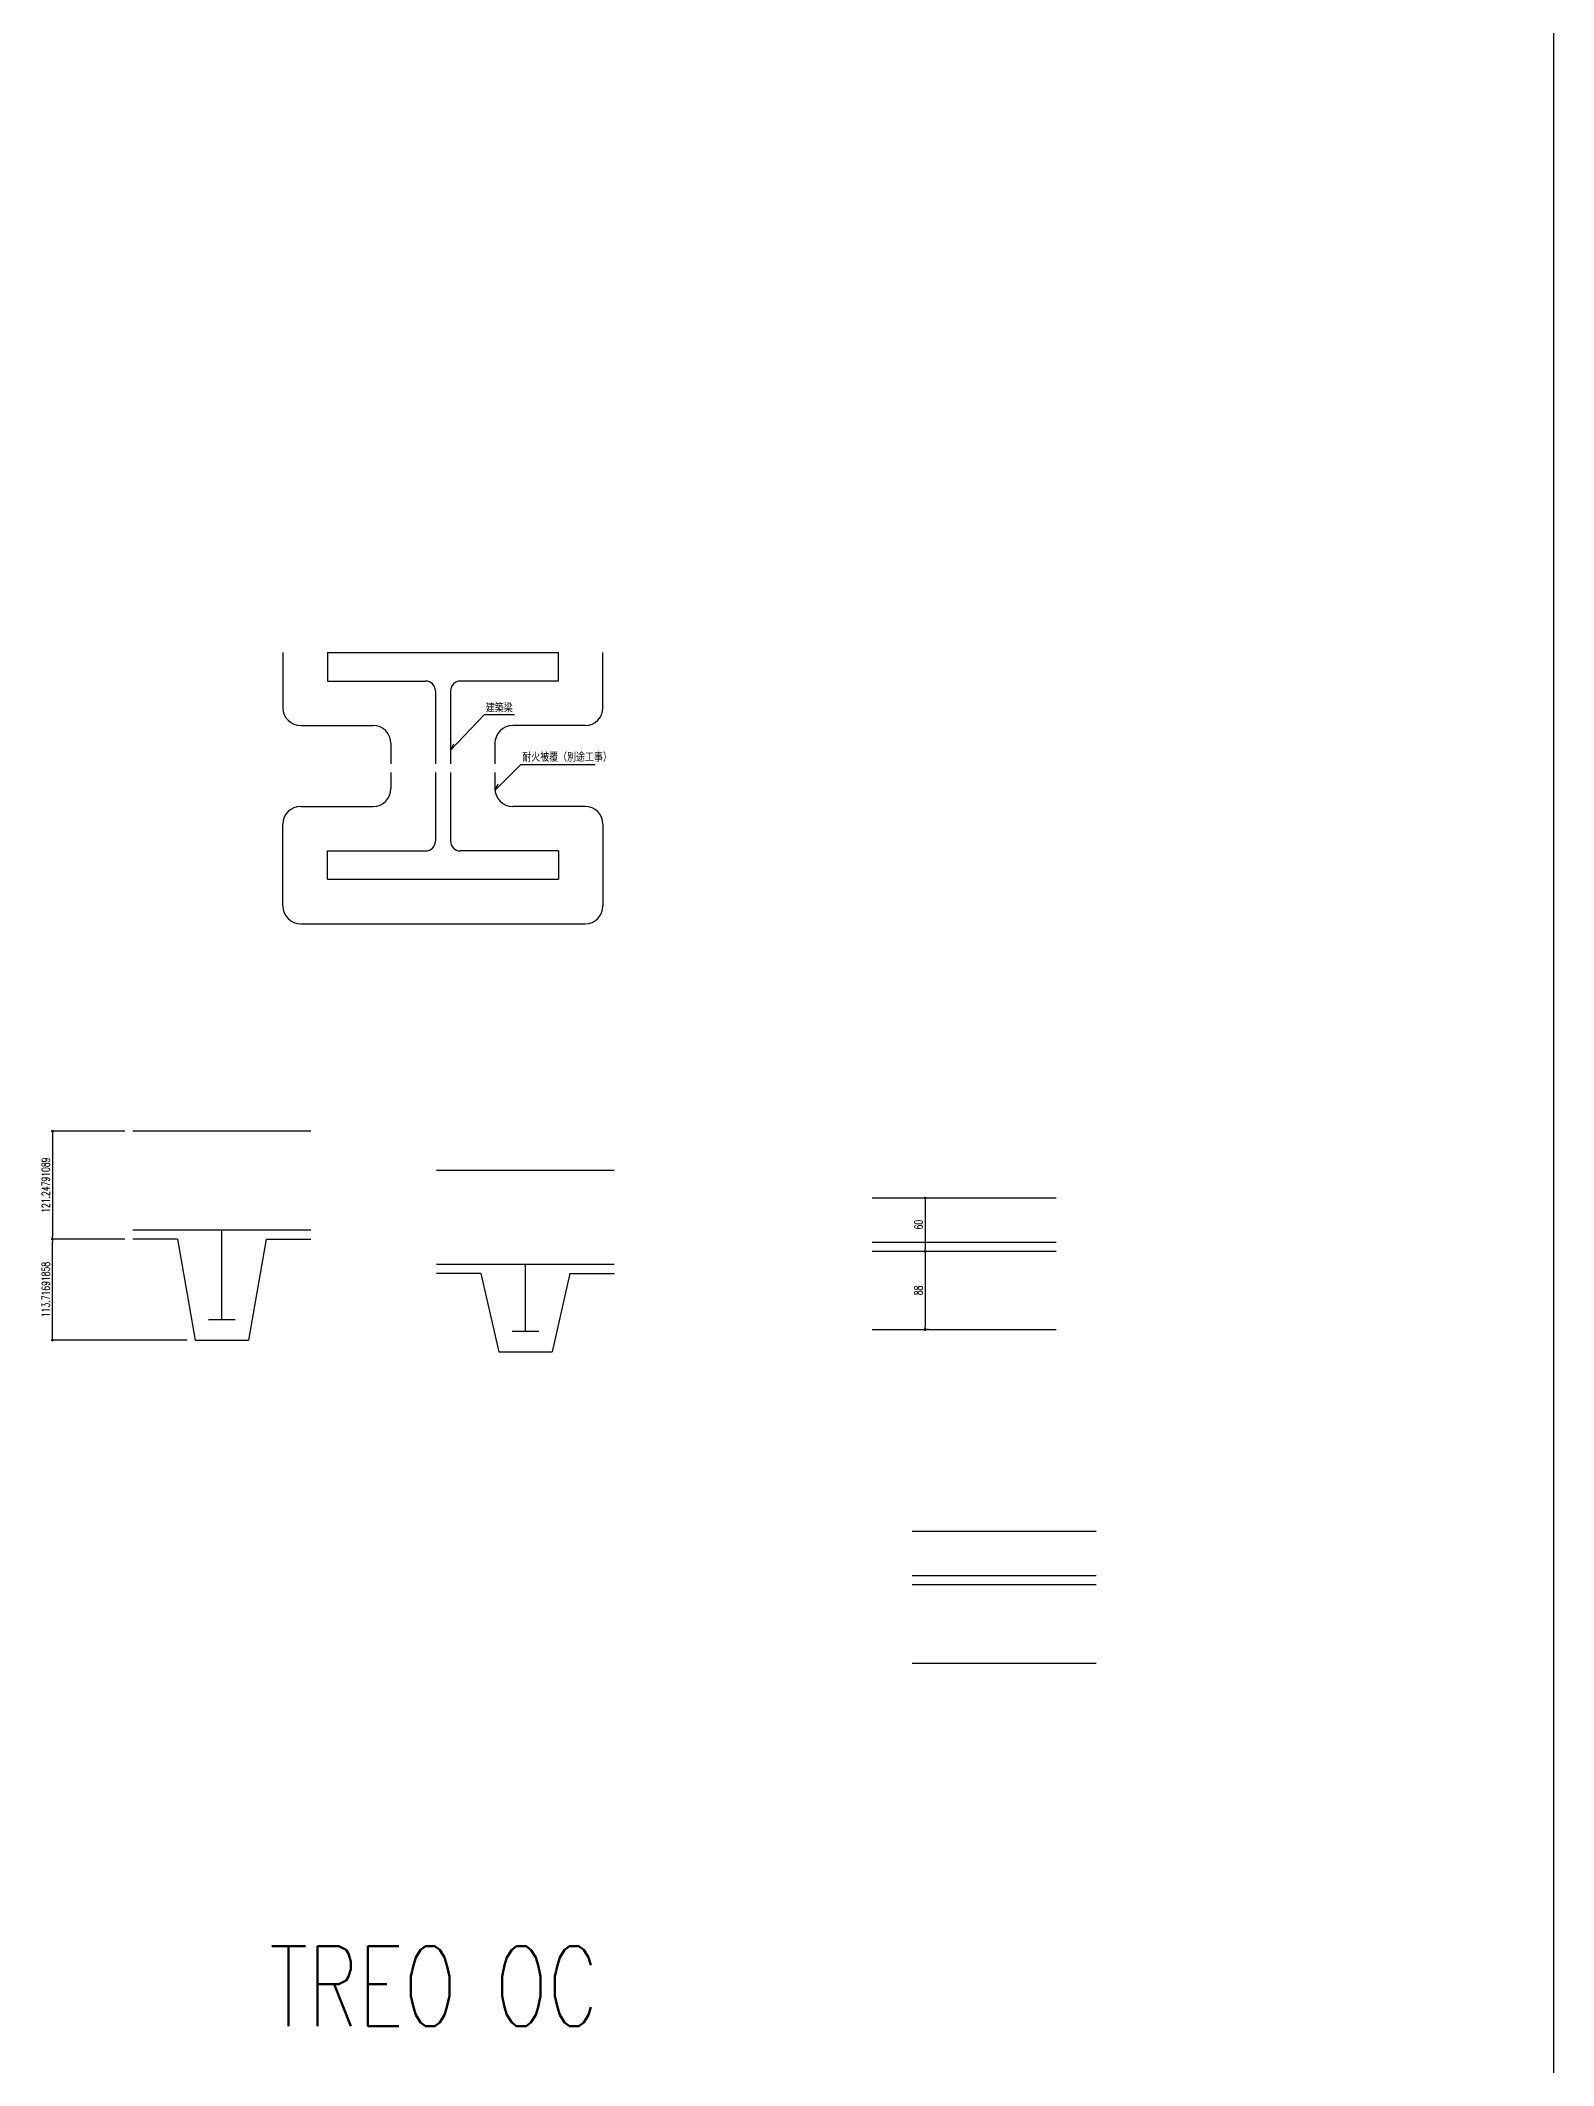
# Model space of a CAD drawing. Extents: x 21 to 47673, y 9 to 26406.
# Drawn here: x 26104 to 27806, y 15398 to 17676 of the extents above; entities that cross this region are included whole.
import ezdxf

# ---------------------------------------------------------------- set-up
doc = ezdxf.new("R2010")
doc.units = 0
doc.header["$LTSCALE"] = 10
doc.header["$PDMODE"] = 35
doc.header["$PDSIZE"] = 5
for name, color, linetype in [('_P18_製品寸法', 9, 'Continuous'), ('_別途', 6, 'Continuous'), ('_図面枠', 7, 'Continuous'), ('_文字', 3, 'Continuous'), ('_製品寸法', 9, 'Continuous')]:
    doc.layers.add(name, color=color, linetype=linetype)
doc.styles.add('OKAMURA', font='simplex8.shx', dxfattribs={"width": 0.7, "bigfont": 'BIGFONT.shx'})
doc.dimstyles.new('OKAMURA-003', dxfattribs={"dimscale": 3, "dimtxt": 3, "dimasz": 1, "dimexe": 0, "dimexo": 3, "dimgap": 1, "dimtad": 1, "dimdec": 3, "dimdsep": 46, "dimtxsty": 'OKAMURA', "dimblk1": 'DOT', "dimblk2": 'DOT', "dimsah": 1, "dimcen": 0, "dimclrd": 9, "dimclre": 9, "dimclrt": 3, "dimadec": 0, "dimazin": 0, "dimtfac": 1, "dimtdec": 3, "dimtix": 1, "dimtmove": 2, "dimatfit": 3, "dimldrblk": 'NONE', "dimfxl": 0, "dimtolj": 1, "dimarcsym": 0})
doc.dimstyles.new('OKAMURA-050', dxfattribs={"dimscale": 50, "dimtxt": 3, "dimasz": 1, "dimexe": 0, "dimexo": 3, "dimgap": 1, "dimtad": 1, "dimdec": 8, "dimdsep": 46, "dimtxsty": 'OKAMURA', "dimblk1": 'DOT', "dimblk2": 'DOT', "dimsah": 1, "dimcen": 0, "dimclrt": 3, "dimadec": 0, "dimazin": 0, "dimtfac": 1, "dimtdec": 8, "dimtix": 1, "dimtmove": 2, "dimatfit": 3, "dimfxl": 1, "dimtolj": 1, "dimarcsym": 0})

# ---------------------------------------------------------------- blocks, each defined once
blk = doc.blocks.new('*U1036')
at = {"layer": '_別途'}
for p, q in [((-180, 0), (-180, -62)), ((-130, 0), (-130, -32)), ((-130, 0), (130, 0)), ((130, -32), (130, 0)), ((180, -62), (180, 0)), ((-130, -32), (-19.5, -32)), ((-8.5, -43), (-8.5, -125)), ((8.5, -43), (8.5, -125)), ((130, -32), (19.5, -32)), ((-160, -82), (-78.5, -82)), ((160, -82), (78.5, -82)), ((-58.5, -102), (-58.5, -125)), ((58.5, -102), (58.5, -125)), ((-58.5, -135), (-58.5, -153)), ((-8.5, -135), (-8.5, -212)), ((8.5, -135), (8.5, -212)), ((58.5, -135), (58.5, -153)), ((-160, -173), (-78.5, -173)), ((160, -173), (78.5, -173)), ((-180, -285), (-180, -193)), ((180, -193), (180, -285)), ((-130, -223), (-19.5, -223)), ((-130, -255), (-130, -223)), ((130, -223), (19.5, -223)), ((130, -223), (130, -255)), ((-130, -255), (130, -255)), ((-160, -305), (160, -305))]:
    blk.add_line(p, q, dxfattribs=at)
for centre, radius, start, end in [((-19.5, -43), 11, 0, 90), ((19.5, -43), 11, 90, 180), ((-160, -62), 20, 180, 270), ((160, -62), 20, 270, 0), ((-78.5, -102), 20, 0, 90), ((78.5, -102), 20, 90, 180), ((-78.5, -153), 20, 270, 0), ((78.5, -153), 20, 180, 270), ((-160, -193), 20, 90, 180), ((160, -193), 20, 0, 90), ((-19.5, -212), 11, 270, 0), ((19.5, -212), 11, 180, 270), ((-160, -285), 20, 180, 270), ((160, -285), 20, 270, 0)]:
    blk.add_arc(centre, radius, start, end, dxfattribs=at)
at = {"layer": '_文字', "color": 9}
for points in [[(11.7, -102.9), (8.5, -109.8), (46.8, -69.6), (80.4, -69.6)], [(61.7, -148.1), (58.5, -155), (87.7, -125.8), (171.3, -125.8)]]:
    blk.add_lwpolyline(points, dxfattribs=at)
at = {"layer": '_文字', "style": 'OKAMURA', "width": 0.8}
for s, p in [('建築梁', (48.3, -67.1)), ('耐火被覆（別途工事）', (89.2, -122.5))]:
    blk.add_text(s, height=9, dxfattribs=at).set_placement(p)
blk = doc.blocks.new('*U93')
at = {"layer": '_別途'}
for p, q in [((100, 203.9), (-100, 203.9)), ((100, 98), (-100, 98)), ((0, 23), (0, 98)), ((-50, 88), (-100, 88)), ((-50, 88), (-30, 0)), ((50, 88), (30, 0)), ((50, 88), (100, 88)), ((-15, 23), (15, 23)), ((-30, 0), (30, 0))]:
    blk.add_line(p, q, dxfattribs=at)
blk = doc.blocks.new('_DOT')
at = {"color": 0, "linetype": 'ByBlock'}
blk.add_line((-0.5, 0), (-1, 0), dxfattribs=at)
at = {"color": 0, "linetype": 'ByBlock', "const_width": 0.5}
blk.add_lwpolyline([(-0.25, 0, 1), (0.25, 0, 1)], format="xyb", close=True, dxfattribs=at)
blk = doc.blocks.new('*D91')
at = {"color": 0, "lineweight": -2, "transparency": 16777216}
for p, q in [((-109, 235), (-190.6, 235)), ((-190.6, 232), (-190.6, 116.7)), ((-109, 113.7), (-190.6, 113.7))]:
    blk.add_line(p, q, dxfattribs=at)
at = {"layer": 'Defpoints', "color": 0, "transparency": 16777216}
for p in [(-100, 235), (-190.6, 113.7), (-100, 113.7)]:
    blk.add_point(p, dxfattribs=at)
at = {"color": 0, "lineweight": -2, "transparency": 16777216, "xscale": 3, "yscale": 3, "zscale": 3}
for p, rotation in [((-190.6, 235), 90), ((-190.6, 113.7), 270)]:
    blk.add_blockref('_DOT', p, dxfattribs=dict(at, rotation=rotation))
at = {"color": 3, "transparency": 16777216, "insert": (-198.1, 174.3), "char_height": 9, "attachment_point": 5, "rotation": 90, "style": 'OKAMURA'}
blk.add_mtext('\\A1;121.24791089', dxfattribs=at)
blk = doc.blocks.new('*D92')
at = {"color": 0, "lineweight": -2, "transparency": 16777216}
for p, q in [((-109, 113.7), (-190.6, 113.7)), ((-190.6, 3), (-190.6, 110.7)), ((-39, 0), (-190.6, 0))]:
    blk.add_line(p, q, dxfattribs=at)
at = {"layer": 'Defpoints', "color": 0, "transparency": 16777216}
for p in [(-190.6, 113.7), (-100, 113.7), (-30, 0)]:
    blk.add_point(p, dxfattribs=at)
at = {"color": 0, "lineweight": -2, "transparency": 16777216, "xscale": 3, "yscale": 3, "zscale": 3}
for p, rotation in [((-190.6, 113.7), 90), ((-190.6, 0), 270)]:
    blk.add_blockref('_DOT', p, dxfattribs=dict(at, rotation=rotation))
at = {"color": 3, "transparency": 16777216, "insert": (-198.1, 56.9), "char_height": 9, "attachment_point": 5, "rotation": 90, "style": 'OKAMURA'}
blk.add_mtext('\\A1;113.71691858', dxfattribs=at)
blk = doc.blocks.new('*D98')
at = {"layer": '_製品寸法', "color": 9, "lineweight": -2, "transparency": 16777216}
for p, q in [((73.6, 0), (59.8, 0)), ((59.8, -3), (59.8, -85)), ((63.6, -88), (59.8, -88))]:
    blk.add_line(p, q, dxfattribs=at)
at = {"layer": 'Defpoints', "color": 0, "transparency": 16777216}
for p in [(82.6, 0), (59.8, -88), (72.6, -88)]:
    blk.add_point(p, dxfattribs=at)
at = {"layer": '_製品寸法', "color": 9, "lineweight": -2, "transparency": 16777216, "xscale": 3, "yscale": 3, "zscale": 3}
for p, rotation in [((59.8, 0), 90), ((59.8, -88), 270)]:
    blk.add_blockref('_DOT', p, dxfattribs=dict(at, rotation=rotation))
at = {"layer": '_製品寸法', "color": 3, "transparency": 16777216, "insert": (52.3, -44), "char_height": 9, "attachment_point": 5, "rotation": 90, "style": 'OKAMURA'}
blk.add_mtext('\\A1;88', dxfattribs=at)
blk = doc.blocks.new('_None')
blk = doc.blocks.new('*D99')
at = {"layer": '_製品寸法', "color": 9, "lineweight": -2, "transparency": 16777216}
for p, q in [((73.6, 60), (59.8, 60)), ((59.8, 57), (59.8, 3)), ((73.6, 0), (59.8, 0))]:
    blk.add_line(p, q, dxfattribs=at)
at = {"layer": 'Defpoints', "color": 0, "transparency": 16777216}
for p in [(82.6, 60), (59.8, 0), (82.6, 0)]:
    blk.add_point(p, dxfattribs=at)
at = {"layer": '_製品寸法', "color": 9, "lineweight": -2, "transparency": 16777216, "xscale": 3, "yscale": 3, "zscale": 3}
for p, rotation in [((59.8, 60), 90), ((59.8, 0), 270)]:
    blk.add_blockref('_DOT', p, dxfattribs=dict(at, rotation=rotation))
at = {"layer": '_製品寸法', "color": 3, "transparency": 16777216, "insert": (52.3, 30), "char_height": 9, "attachment_point": 5, "rotation": 90, "style": 'OKAMURA'}
blk.add_mtext('\\A1;60', dxfattribs=at)
blk = doc.blocks.new('SS_SAN_DEKKI_NGANG_NO_DIM')
at = {"layer": '_別途'}
for p, q in [((207, 60), (0, 60)), ((207, 10), (0, 10)), ((207, 0), (0, 0)), ((0, -88), (207, -88))]:
    blk.add_line(p, q, dxfattribs=at)
blk = doc.blocks.new('*U90')
at = {"layer": '_別途'}
for p, q in [((100, 234.96482947), (-100, 234.96482947)), ((100, 123.71691858), (-100, 123.71691858)), ((0, 23), (0, 123.71691858)), ((-50, 113.71691858), (-100, 113.71691858)), ((-50, 113.71691858), (-30, 0)), ((50, 113.71691858), (30, 0)), ((50, 113.71691858), (100, 113.71691858)), ((-15, 23), (15, 23)), ((-30, 0), (30, 0))]:
    blk.add_line(p, q, dxfattribs=at)
for p1, picture, middle in [((-100, 234.9648294689), '*D91', (-198.0919147846, 174.3408740224)), ((-30, 0), '*D92', (-198.0919147846, 56.8584592879))]:
    dim = blk.add_linear_dim(base=(-190.5919147846, 113.7169185758), p1=p1, p2=(-100, 113.7169185758), angle=90, dimstyle='OKAMURA-050', override={"dimscale": 3, "dimexo": 3})
    dim.commit()
    dim.dimension.update_dxf_attribs({"geometry": picture, "text_midpoint": middle})
blk = doc.blocks.new('*U97')
at = {"layer": '_別途'}
for p, q in [((207, 60), (0, 60)), ((207, 10), (0, 10)), ((207, 0), (0, 0)), ((0, -88), (207, -88))]:
    blk.add_line(p, q, dxfattribs=at)
at = {"layer": '_製品寸法'}
for base, p1, p2, picture, middle in [((59.8413, 0), (82.6354, 60), (82.6354, 0), '*D99', (52.3413, 30)), ((59.8413, -88), (82.6354, 0), (72.6134, -88), '*D98', (52.3413, -44))]:
    dim = blk.add_linear_dim(base=base, p1=p1, p2=p2, angle=90, dimstyle='OKAMURA-003', dxfattribs=at)
    dim.commit()
    dim.dimension.update_dxf_attribs({"geometry": picture, "text_midpoint": middle})

msp = doc.modelspace()

# ---------------------------------------------------------------- linework, layer by layer
at = {"layer": '_P18_製品寸法'}
msp.add_line((27805.7174, 20962.5218), (27805.7174, 14124.7425), dxfattribs=at)

# ---------------------------------------------------------------- block references
for name, p in [('*U1036', (26556.5573, 16987.2102)), ('*U90', (26307.8728, 16213.8763)), ('*U93', (26649.2379, 16200.7838)), ('*U97', (27039.2125, 16313.7166)), ('SS_SAN_DEKKI_NGANG_NO_DIM', (27084.4627, 15938.5658))]:
    msp.add_blockref(name, p)

# ---------------------------------------------------------------- texts
at = {"layer": '_図面枠', "color": 3, "style": 'OKAMURA', "width": 0.7}
msp.add_text('TREO OC', height=90, dxfattribs=at).set_placement((26361.2643, 15442.1083))

doc.saveas('drawing.dxf')
